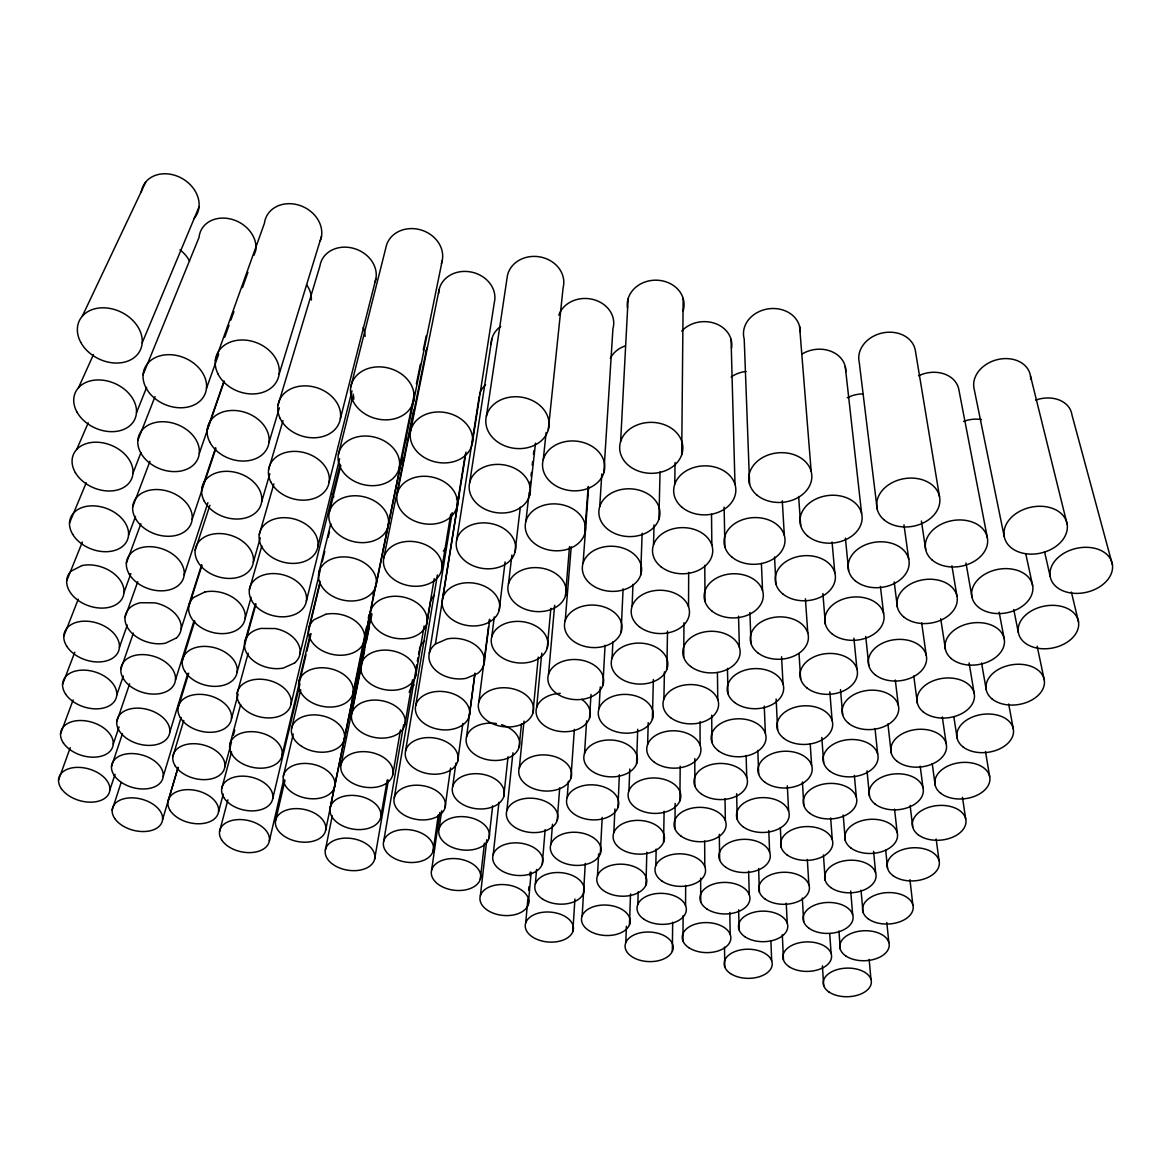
<?xml version="1.0" encoding="UTF-8"?>
<svg xmlns="http://www.w3.org/2000/svg" width="1171" height="1171" viewBox="0 0 1171 1171"><rect width="100%" height="100%" fill="white"/><g stroke="black" fill="none" stroke-linecap="round" stroke-linejoin="round"><path stroke-width="1.5" d="M694.813 785.946L694.813 758.603M688.533 606.768L688.68 572.37M682.956 941.074L683.117 915.59M685.562 905.49L685.664 885.422M683.718 657.399L683.966 622.752M681.698 454.772A31.573 25.469 0.7 0 0 643.333 423.141A31.573 25.469 0.7 0 0 628.739 465.604A31.573 25.469 0.7 0 0 681.698 454.772L683.161 298.429M679.868 800.876A26.348 17.711 1.9 0 0 647.841 778.408A26.348 17.711 1.9 0 0 635.707 807.785A26.348 17.711 1.9 0 0 679.868 800.876L680.19 766.185M674.906 828.702L675.155 803.394M672.33 951.32A24.064 14.784 2.4 0 0 643.011 932.35A24.064 14.784 2.4 0 0 632.047 956.78A24.064 14.784 2.4 0 0 672.33 951.32L672.681 922.221M674.759 484.194L675.067 462.501M663.576 842.256A25.689 16.862 2.5 0 0 632.164 820.798A25.689 16.862 2.5 0 0 620.601 848.741A25.689 16.862 2.5 0 0 663.576 842.256L664.118 811.254M666.855 669.417A28.309 20.478 2 0 0 632.281 643.669A28.309 20.478 2 0 0 619.488 677.716A28.309 20.478 2 0 0 666.855 669.417L667.514 631.096M663.913 698.999L664.411 671.861M655.819 865.545L656.17 849.136M658.907 519.265A30.548 23.888 2 0 0 621.464 489.507A30.548 23.888 2 0 0 607.808 529.307A30.548 23.888 2 0 0 658.907 519.265L660.049 471.884M645.968 884.983A25.015 15.999 2.9 0 0 615.185 864.549A25.015 15.999 2.9 0 0 604.221 891.058A25.015 15.999 2.9 0 0 645.968 884.983L646.831 852.21M652.364 719.345A27.519 19.38 2.6 0 0 618.566 694.915A27.519 19.38 2.6 0 0 606.388 727.103A27.519 19.38 2.6 0 0 652.364 719.345L653.359 679.502M647.622 744.449L648.222 722.668M653.506 544.822L654.047 524.93M637.814 904.451L638.21 891.717M629.456 924.885A24.371 15.208 3.4 0 0 599.274 905.373A24.371 15.208 3.4 0 0 588.852 930.564A24.371 15.208 3.4 0 0 629.456 924.885L630.525 893.985M636.556 763.77A26.816 18.414 3.1 0 0 603.431 740.467A26.816 18.414 3.1 0 0 591.838 771.045A26.816 18.414 3.1 0 0 636.556 763.77L637.712 729.27M625.812 942.582L626.397 926.232M640.669 575.093A29.67 22.556 2.9 0 0 604.075 546.886A29.67 22.556 2.9 0 0 591.165 584.446A29.67 22.556 2.9 0 0 640.669 575.093L642.132 533.259M628.944 790.849L629.764 769.04M632.106 606.3L632.969 584.373M617.951 807.492A26.128 17.492 3.6 0 0 585.471 785.258A26.128 17.492 3.6 0 0 574.493 814.313A26.128 17.492 3.6 0 0 617.951 807.492L619.371 774.778M621.098 632.311A28.763 21.224 3.6 0 0 585.354 605.656A28.763 21.224 3.6 0 0 573.205 641.005A28.763 21.224 3.6 0 0 621.098 632.311L623.089 588.823M613.853 832.596L614.921 808.956M612.067 658.219L612.901 641.854M597.503 875.703L598.644 853.908M620.63 441.511L628.124 298.722M600.313 853.747A25.396 16.54 4.1 0 0 568.535 832.64A25.396 16.54 4.1 0 0 558.172 860.1A25.396 16.54 4.1 0 0 600.313 853.747L602.187 817.402M602.86 685.298A27.928 20.024 4.2 0 0 567.935 660.049A27.928 20.024 4.2 0 0 556.488 693.393A27.928 20.024 4.2 0 0 602.86 685.298L605.085 645.192M599.04 708.616L600.269 686.953M582.163 915.942L585.295 863.349M603.855 472.703A31.149 24.898 4.7 0 0 564.934 441.701A31.149 24.898 4.7 0 0 552.141 483.286A31.149 24.898 4.7 0 0 603.855 472.703L612.916 328.831A28.06 24.006 4.4 0 0 593.024 299.454A28.06 24.006 4.4 0 0 558.801 315.175M589.54 718.043L591.018 694.432M599.713 506.662L601.806 474.021M572.839 931.618A24.167 15.003 4.6 0 0 542.305 912.341A24.167 15.003 4.6 0 0 532.864 937.224A24.167 15.003 4.6 0 0 572.839 931.618L574.917 899.021M584.534 753.451L586.612 720.868M570.921 778.232A26.479 18.004 5 0 0 537.445 755.354A26.479 18.004 5 0 0 527.14 785.331A26.479 18.004 5 0 0 570.921 778.232L574.375 729.328M584.71 533.815A30.197 23.405 5.3 0 0 546.725 504.569A30.197 23.405 5.3 0 0 534.708 543.651A30.197 23.405 5.3 0 0 584.71 533.815L588.179 486.433M583.099 563.031L588.632 486.99M567.203 797.553L568.389 781.247M557.206 820.461A25.821 17.126 5.2 0 0 524.418 798.622A25.821 17.126 5.2 0 0 514.611 827.121A25.821 17.126 5.2 0 0 557.206 820.461L559.709 787.82M550.926 844.218L552.492 824.282M565.198 620.791L571.214 546.813M542.275 864.052A25.147 16.233 5.5 0 0 510.19 843.252A25.147 16.233 5.5 0 0 500.881 870.287A25.147 16.233 5.5 0 0 542.275 864.052L545.144 829.624M565.461 595.776A29.231 21.942 5.8 0 0 528.443 568.242A29.231 21.942 5.8 0 0 517.187 604.865A29.231 21.942 5.8 0 0 565.461 595.776L569.501 546.652M535.352 883.9L536.581 869.424M525.735 922.763L527.828 899.269M528.633 890.238L528.955 886.623M529.921 875.776L530.243 872.161M548.526 674.276L554.644 605.275M528.267 904.729A24.518 15.428 5.7 0 0 496.841 884.895A24.518 15.428 5.7 0 0 488 910.57A24.518 15.428 5.7 0 0 528.267 904.729L531.151 872.175M547.238 648.09A28.411 20.727 6.2 0 0 511.039 621.962A28.411 20.727 6.2 0 0 500.441 656.58A28.411 20.727 6.2 0 0 547.238 648.09L550.868 608.276M536.669 707.43L541.763 653.14M532.937 712.978A27.709 19.497 6.3 0 0 497.47 688.27A27.709 19.497 6.3 0 0 487.385 720.824A27.709 19.497 6.3 0 0 532.937 712.978L538.279 657.136M519.309 768.074L524.023 721.116M519.104 747.2L521.49 723.751M548.306 429.698A31.719 25.806 7.8 0 0 507.921 397.54A31.719 25.806 7.8 0 0 496.065 440.794A31.719 25.806 7.8 0 0 548.306 429.698L563.09 287.803A28.528 24.781 8.6 0 0 541.368 257.196A28.528 24.781 8.6 0 0 507.482 275.258L486.404 416.261M543.256 459.661L546.125 432.509M506.838 810.669L512.927 752.821M503.764 796.485A26.113 17.506 6.7 0 0 470.025 774.133A26.113 17.506 6.7 0 0 461.023 803.379A26.113 17.506 6.7 0 0 503.764 796.485L508.053 756.744M493.196 854.64L498.963 802.237M488.98 838.363A25.469 16.628 6.9 0 0 455.914 817.021A25.469 16.628 6.9 0 0 447.41 844.818A25.469 16.628 6.9 0 0 488.98 838.363L492.669 805.838M525.896 521.388L529.175 492.376M529.79 486.946L530.404 481.501M531.019 476.07L531.429 472.44M532.234 465.194L532.644 461.564M533.464 454.304L533.874 450.689M529.658 495.377A30.709 24.181 8 0 0 490.327 465.121A30.709 24.181 8 0 0 479.232 505.638A30.709 24.181 8 0 0 529.658 495.377L535.528 443.092M480.373 895.683L486.785 839.724M480.286 879.289A24.84 15.823 6.9 0 0 447.951 858.928A24.84 15.823 6.9 0 0 439.784 885.364A24.84 15.823 6.9 0 0 480.286 879.289L484.457 843.179M515.02 552.2A29.831 22.805 8.1 0 0 476.626 523.539A29.831 22.805 8.1 0 0 466.131 561.773A29.831 22.805 8.1 0 0 515.02 552.2L520.319 507.16M508.463 583.948L511.917 554.981M499.139 610.413A28.938 21.444 8.1 0 0 461.711 583.348A28.938 21.444 8.1 0 0 451.845 619.298A28.938 21.444 8.1 0 0 499.139 610.413L505.111 561.919M491.776 636.775L494.279 616.941M478.807 702.132L488.512 626.763M488.966 623.177L489.434 619.576M483.945 664.499L489.756 619.283M469.205 716.184A27.314 19.073 8.2 0 0 433.563 691.9A27.314 19.073 8.2 0 0 424.795 723.883A27.314 19.073 8.2 0 0 469.205 716.184L474.958 673.105M466.556 736.793L474.943 673.867M457.7 761.209A26.611 18.121 8.2 0 0 422.819 738.067A26.611 18.121 8.2 0 0 414.49 768.439A26.611 18.121 8.2 0 0 457.7 761.209L462.852 723.415M452.679 786.517L455.9 763.097M445.039 807.639A25.894 17.141 8.2 0 0 410.962 785.639A25.894 17.141 8.2 0 0 403.073 814.401A25.894 17.141 8.2 0 0 445.039 807.639L450.586 768M439.125 828.761L441.687 810.742M433.153 850.907A25.235 16.262 8.2 0 0 399.838 829.932A25.235 16.262 8.2 0 0 392.344 857.231A25.235 16.262 8.2 0 0 433.153 850.907L438.305 814.87M431.645 870.053L439.857 812.411M469.673 482.613L491.791 339.195M456.705 539.992L479.202 396.603M472.118 444.365A31.471 25.22 11.4 0 0 431.133 412.748A31.471 25.22 11.4 0 0 420.989 455.226A31.471 25.22 11.4 0 0 472.118 444.365L494.367 302.323A28.338 24.254 13.1 0 0 469.922 271.804A28.338 24.254 13.1 0 0 438.627 293.511M456.866 506.809A30.505 23.683 11 0 0 416.949 476.978A30.505 23.683 11 0 0 407.42 516.894A30.505 23.683 11 0 0 456.866 506.809L465.253 454.553M442.536 598.762L465.999 452.108M435.422 644.035L447.029 638.942A28.089 20.214 8.2 0 1 479.554 648.793A28.089 20.214 8.2 0 1 477.651 673.442L466.131 678.346A28.089 20.214 8.2 0 1 433.885 668.524A28.089 20.214 8.2 0 1 435.407 644.035L457.876 503.662M458.447 500.061L459.032 496.46A25.557 19.863 8.7 0 0 456.47 499.109M429.318 653.169L452.196 512.664M441.569 570.072A29.538 22.19 10.6 0 0 402.751 542.012A29.538 22.19 10.6 0 0 393.837 579.411A29.538 22.19 10.6 0 0 441.569 570.072L450.718 514.23M415.734 705.513L437.383 574.946M426.712 623.484A28.704 20.946 10.5 0 0 388.787 596.859A28.704 20.946 10.5 0 0 380.399 632.194A28.704 20.946 10.5 0 0 426.712 623.484L434.221 578.635M405.547 750.962L430.474 602.055A24.328 17.975 8.7 0 1 434.5 595.044M394.261 797.802L415.559 672.022M416.159 668.436L416.774 664.835M417.374 661.249L417.988 657.648M418.603 654.062L419.203 650.461M415.676 675.887A27.899 19.79 10.2 0 0 378.701 650.652A27.899 19.79 10.2 0 0 370.753 684.025A27.899 19.79 10.2 0 0 415.676 675.887L424.107 625.958M383.664 841.437L403.644 724.629M404.932 724.571A27.153 18.736 10 0 0 368.836 700.58A27.153 18.736 10 0 0 361.297 732.168A27.153 18.736 10 0 0 404.932 724.571L412.558 679.809M392.768 774.836A26.377 17.667 9.8 0 0 357.565 752.104A26.377 17.667 9.8 0 0 350.451 781.906A26.377 17.667 9.8 0 0 392.768 774.836L400.497 729.957M374.618 859.221A25.074 15.97 9.5 0 0 340.966 838.509A25.074 15.97 9.5 0 0 334.511 865.442A25.074 15.97 9.5 0 0 374.618 859.221L388.391 780.193M380.677 817.504A25.718 16.789 9.7 0 0 346.235 795.812A25.718 16.789 9.7 0 0 339.502 824.15A25.718 16.789 9.7 0 0 380.677 817.504L387.279 779.784M397.174 494.191L426.156 350.817M325.377 849.853L332.257 815.821M410.582 431.118L439.052 289.954M325.64 830.356A25.513 16.394 10.9 0 0 290.964 809.029A25.513 16.394 10.9 0 0 285.241 836.841A25.513 16.394 10.9 0 0 325.64 830.356L334.789 785.565M364.415 640.288L375.628 585.368M334.73 786.268A26.186 17.287 11.1 0 0 299.234 763.887A26.186 17.287 11.1 0 0 293.189 793.191A26.186 17.287 11.1 0 0 334.73 786.268L400.35 465.516A26.069 20.522 11.5 0 1 404.537 457.451M376.125 585.09L442.243 260.562M360.99 664.894L371.456 613.384M341.01 764.736L371.178 616.195M351.695 714.032L364.723 649.788M366.523 640.859L369.421 626.587M371.236 617.659L371.954 614.102M383.751 558.084L413.158 412.851A26.757 21.605 11.8 0 1 414.095 409.791M353.013 693.012L366.494 627.1M368.309 618.2L369.041 614.643M373.051 595.044L373.783 591.487M399.267 467.624L414.549 392.827M416.378 383.912L420.374 364.327M423.287 350.085L426.2 335.828M330.193 807.785L360.551 659.097A23.581 16.76 10.4 0 1 362.747 654.223M275.536 820.783L285.007 780.164M283.309 776.3L293.248 733.968M269.345 840.983L283.792 779.198M291.564 728.552L300.713 689.821M298.81 682.21L310.242 634.287M282.094 755.207L306.012 654.75M306.846 651.222L311.047 633.599M272.741 798.593L299.981 683.893M308.646 628.988L320.093 581.358M291.037 704.093L320.064 583.202M318.702 573.278L330.734 523.686M299.952 654.004L320.064 570.848M322.215 561.992L324.777 551.38M328.202 537.226L329.49 531.912M306.363 601.235L340.058 464.199M329.095 513.264L340.82 465.399M317.824 546.872L339.605 458.754M338.36 454.655L352.895 396.222M329.08 482.437L352.003 390.909M350.817 386.854L385.845 247.842A28.953 24.942 18 0 1 420.609 229.853A28.953 24.942 18 0 1 441.365 263.636M340.351 418.823L375.935 278.552M219.563 831.527L227.877 799.837M218.567 811.708L223.251 794.099M224.832 766.888L231.463 742.268M233.351 735.242L234.771 729.957M221.67 788.771L231.565 751.826M229.736 744.99L240.641 704.591M237.157 693.422L248.179 653.169M231.463 718.76L238.167 694.213M244.578 642.864L255.337 604.09M237.128 672.052L256.025 603.929M245.163 618.405L251.092 597.327M249.394 589.613L261.821 545.891M253.331 562.226L260.313 537.855M259.245 534.723L273.882 483.872M261.675 501.715L269.828 473.845M268.583 469.659L283.001 420.652M162.579 819.641L177.992 767.605M167.907 802.033L178.168 767.327M268.964 442.609L279.386 407.845M277.951 405.415L319.932 266.037A28.807 24.269 20.8 0 1 353.979 248.472A28.807 24.269 20.8 0 1 375.013 282.006M172.81 756.817L183.759 720.443M163.237 776.417L181.095 717.486M169.81 732.138L187.858 673.325M178.007 708.25L188.707 673.296M279.122 374.208L321.542 236.147M182.266 661.117L194.781 621.098M175.474 679.956L194.035 620.703M181.168 628.798L201.661 564.685M188.692 606.973L201.924 565.505M195.176 550.268L209.902 505.213M112.153 810.069L121.169 782.389M184.184 574.902L207.911 502.696M109.884 789.854L115.036 774.294M111.508 766.449L122.472 733.632M201.705 489.171L215.669 447.6M192.146 519.339L215.845 448.727M113.25 744.127L119.076 726.869M116.734 721.79L129.63 683.864M116.763 695.003L123.306 676.077M207.238 429.464L223.983 381.102M199.29 453.44L224.232 381.336M120.833 669.139L133.377 633.101M119.427 647.314L127.302 625.065M206.477 388.362L218.67 354.228M224.773 337.146L229.048 325.201M230.877 320.078L233.922 311.545M242.456 287.642L247.945 272.287M254.034 255.219L255.864 250.096A29.538 24.21 26.8 0 0 230.145 218.889A29.538 24.21 26.8 0 0 199.041 237.391L143.067 374.72M124.99 617.498L137.768 581.694M215.347 360.39L264.426 223.28A29.553 24.854 25.2 0 1 299.176 205.232A29.553 24.854 25.2 0 1 320.283 240.831M58.55 780.047L70.26 747.669M123.994 592.526L130.859 573.614M60.526 733.91L73.129 699.907M126.366 563.105L140.886 523.744M128.547 535.118L135.543 516.382M132.674 506.999L149.961 461.301M62.561 684.347L74.798 652.159M132.982 473.245L140.871 452.84M63.776 636.234L78.267 599.157M137.827 440.457L155.026 396.618M66.688 580.918L82.365 542.012M136.465 412.778L146.653 387.381M69.513 522.969L86.23 482.789M142.218 342.781L199.041 206.886M76.715 449.459L88.235 422.804M78.516 387.703L93.46 354.564M82.336 316.17L145.863 181.842M1112.45 564.832A31.69 22.527 -12.7 0 0 1063.151 553.737A31.69 22.527 -12.7 0 0 1068.23 592.497A31.69 22.527 -12.7 0 0 1112.45 564.832L1071.919 414.783A28.631 21.825 -15.9 0 0 1035.676 400.101M1030.48 375.935L1067.191 524.403A32.085 23.464 -12.6 0 1 1022.912 553.21A32.085 23.464 -12.6 0 1 1016.882 512.986A32.085 23.464 -12.6 0 1 1067.191 524.403M1071.363 592.014L1078.535 621.933A30.548 21.341 -10.7 0 1 1036.13 647.914A30.548 21.341 -10.7 0 1 1030.582 611.364A30.548 21.341 -10.7 0 1 1078.535 621.933M1044.547 551.673L1050.167 576.366M1025.723 553.561L1032.661 585.734A30.885 22.161 -10.3 0 1 990.285 612.696A30.885 22.161 -10.3 0 1 983.801 574.873A30.885 22.161 -10.3 0 1 1032.661 585.734M1037.169 646.231L1044.254 679.912M1004.206 536.508L973.95 388.025A28.938 22.644 -15.9 0 1 1000.488 358.999A28.938 22.644 -15.9 0 1 1030.685 379.302M1013.749 609.52L1018.375 632.662M987.358 537.796L958.8 389.372A28.353 22.483 -13.1 0 0 918.606 375.774M999.126 612.17L1004.235 638.868M1008.67 703.991L1013.31 728.904M965.973 562.988L971.93 596.932M981.561 662.962L986.245 689.821M985.484 751.562L989.671 776.534M969.105 662.918L974.184 693.364M951.906 565.783L956.956 596.127M939.508 496.577L915.224 349.836A28.675 23.332 -12.7 0 0 882.202 333.018A28.675 23.332 -12.7 0 0 859.236 362.22L877.167 509.004M940.723 618.727L945.421 649.305M953.823 716.593L957.117 738.169M921.401 521.051L925.705 549.653M962.445 797.261L965.709 818.939M942.304 716.915L946.227 743.878M921.679 622.928L926.246 655.321M903.968 524.798L908.755 559.24M932.218 763.58L935.161 785.185M936.171 839.022L939.04 860.685M913.761 675.93L917.347 703.068M920.201 766.156L922.982 787.761M894.176 581.87L897.396 607.134M895.288 680.014L898.347 705.323M910.116 805.443L912.721 827.063M880.402 586.408L883.607 613.487M909.94 879.67L912.853 904.905M887.911 723.883L891.204 752.909M845.257 366.552L861.607 513.381M894.556 809.161L897.176 832.581M865.735 636.409L868.794 665.509M875 728.538L877.665 753.919M885.7 850.292L887.574 868.297M886.813 922.514L888.833 942.523M845.403 538.133L848.638 570.745M853.908 638.21L856.952 669.124M867.008 770.796L869.511 796.236M873.566 851.317L875.659 872.922M854.362 775.363L856.338 797.173M832.054 542.012L834.821 572.809M869.175 959.459L870.961 979.41M861.036 890.165L862.968 911.989M840.485 689.573L842.681 714.837M850.702 890.97L852.664 914.61M843.193 815.045L845.301 840.5M822.891 593.551L825.379 624.231M829.815 691.798L832.142 720.677M799.588 326.416L811.181 471.459M830.649 817.929L832.288 839.739M838.948 931.047L840.31 949.183M821.793 737.467L823.667 762.804M829.712 933.58L831.117 953.516M798.651 496.519L800.686 525.53M823.433 854.932L825.204 880.358M805.414 598.776L807.8 633.072M810.2 743.717L811.649 765.439M822.408 965.782L823.711 985.66M799.046 653.667L800.657 679.092M807.331 859.382L808.868 884.793M802.398 781.935L803.833 805.502M782.287 500.807L784.321 535.308M802.325 897.996L803.672 921.562M781.584 656.741L783.018 683.981M787.307 785.785L788.639 811.137M774.543 556.928L775.949 584.08M786.253 903.207L787.219 923.129M776.139 698.955L777.632 729.957M780.34 827.604L781.291 847.541M782.316 934.736L783.472 960.044M761.399 563.397L762.555 590.565M764.253 706.084L765.38 733.427M768.776 830.532L769.654 852.268M770.884 940.591L771.674 960.703M749.601 484.194L744.214 339.048A28.455 23.903 -7.8 0 1 768.791 308.793A28.455 23.903 -7.8 0 1 800.203 331.73M757.813 750.391L758.662 774.148M749.923 612.462L750.992 643.508M758.618 868.545L759.423 892.068M746.117 755.5L746.761 777.412M748.606 871.224L749.294 894.746M731.055 339.297L734.993 484.37M738.535 616.166L739.369 647.197M736.632 793.675L737.232 819.276M738.652 909.852L739.106 929.964M727.469 668.334L727.967 693.715M724.132 507.145L724.908 547.091M729.796 912.472L730.192 934.385M725.01 798.768L725.376 820.71M724.512 947.076L724.82 967.114M717.428 672.461L717.794 699.658M719.316 834.308L719.653 859.909M711.514 514.318L711.851 545.144M711.69 715.218L711.953 742.516M704.781 565.344L705.015 601.557M704.664 840.939L704.796 866.511M700.038 721.556L700.097 745.21M700.653 878.148L700.726 901.875M501.525 724.703A26.874 18.546 6.6 0 1 511.8 756.115A26.874 18.546 6.6 0 1 467.507 746.234A26.874 18.546 6.6 0 1 496.46 723.576M409.177 692.281A23.171 16.292 8.6 0 1 414.124 684.918M419.511 648.675A23.727 17.097 8.7 0 1 424.619 640.932M179.968 249.862A29.363 23.405 27.5 0 1 189.526 261.06M141.237 192.205A30.417 24.723 30.4 0 1 180.407 177.553A30.417 24.723 30.4 0 1 194.005 218.626M306.582 284.758A28.616 23.479 22.6 0 1 311.34 300.098M332.14 493.957A25.733 19.541 15.3 0 1 333.823 496.767M353.086 394.1A27.123 21.649 17.3 0 1 353.803 399.165M363.142 327.675A27.972 22.952 18.9 0 1 365.074 336.472M405.869 439.213A26.582 21.107 14.2 0 1 404.961 442.184M581.738 699.336A27.153 19.117 4.5 0 1 578.035 729.152A27.153 19.117 4.5 0 1 537.635 717.984A27.153 19.117 4.5 0 1 560.28 693.393M425.776 354.184A27.548 22.922 12.4 0 1 427.137 347.567M443.341 551.029A24.898 18.853 8.7 0 1 445.829 548.511M479.481 394.803A26.992 22.161 8.7 0 1 485.614 384.717M491.278 344.376A27.709 23.361 8.7 0 1 500.69 326.504M610.296 358.399A27.577 23.113 1.1 0 1 624.933 346.016M627.48 307.856A28.411 24.489 -0.7 0 1 657.692 280.235A28.411 24.489 -0.7 0 1 683.044 311.105M681.727 331.086A28.031 23.64 -3.4 0 1 714.778 323.342A28.031 23.64 -3.4 0 1 731.553 348.138M731.143 377.033A27.562 22.63 -5.1 0 1 745.986 371.456M963.572 421.414A27.928 21.517 -13.2 0 1 981.518 419.569M847.248 397.774A27.723 22.132 -9.8 0 1 863.042 393.91M801.842 354.154A28.119 23.054 -9.1 0 1 831.161 351.373A28.119 23.054 -9.1 0 1 845.755 371.675M81.97 565.578L71.007 571.185A29.524 20.449 19.2 0 0 89.406 606.066A29.524 20.449 19.2 0 0 123.76 588.457A29.524 20.449 19.2 0 0 81.955 565.578M204.91 591.984L193.625 597.459A28.894 20.419 15.9 0 0 209.77 631.623A28.894 20.419 15.9 0 0 245.178 614.438A28.894 20.419 15.9 0 0 204.896 591.984M176.382 638.005L165.477 643.186A28.821 19.951 17.2 0 1 127.859 628.095A28.821 19.951 17.2 0 1 140.505 602.728L154.953 602.845A28.821 19.951 17.2 0 1 178.387 617.878A28.821 19.951 17.2 0 1 176.382 638.005M325.816 614.277L314.179 619.635A28.455 20.39 12.2 0 0 328.173 653.242A28.455 20.39 12.2 0 0 364.693 636.38A28.455 20.39 12.2 0 0 325.801 614.277M294.594 662.991L283.382 668.056A28.28 19.878 13.8 0 1 246.774 653.242A28.28 19.878 13.8 0 1 261.016 628.417L275.419 628.549A28.28 19.878 13.8 0 1 297.873 643.303A28.28 19.878 13.8 0 1 294.594 662.991M204.222 501.042A30.768 23.025 18 0 0 256.112 512.269A30.768 23.025 18 0 0 234.859 472.206A30.768 23.025 18 0 0 204.222 501.042M217.908 373.783A32.876 25.996 21.2 0 0 273.092 386.196A32.876 25.996 21.2 0 0 250.814 340.951A32.876 25.996 21.2 0 0 217.908 373.783M197.65 561.451A29.802 21.649 16.8 0 0 247.974 572.136A29.802 21.649 16.8 0 0 227.218 534.415A29.802 21.649 16.8 0 0 197.65 561.451M209.77 442.038A31.734 24.386 19.4 0 0 263.197 453.806A31.734 24.386 19.4 0 0 241.446 411.387A31.734 24.386 19.4 0 0 209.77 442.038M251.531 600.386A29.099 21.019 14.5 0 0 300.815 610.764A29.099 21.019 14.5 0 0 281.391 574.419A29.099 21.019 14.5 0 0 251.531 600.386M270.721 481.793A30.988 23.757 16.3 0 0 323.064 493.24A30.988 23.757 16.3 0 0 302.835 452.284A30.988 23.757 16.3 0 0 270.721 481.793M280.103 418.31A31.998 25.279 17.6 0 0 334.086 430.343A31.998 25.279 17.6 0 0 313.418 386.811A31.998 25.279 17.6 0 0 280.103 418.31M261.382 546.11A29.963 22.264 15.2 0 0 312.057 556.972A29.963 22.264 15.2 0 0 292.267 518.548A29.963 22.264 15.2 0 0 261.382 546.11M135.558 518.636A30.607 22.308 19.4 0 0 187.038 529.673A30.607 22.308 19.4 0 0 164.73 490.415A30.607 22.308 19.4 0 0 135.558 518.636M140.754 452.87A31.719 23.786 21 0 0 193.947 464.492A31.719 23.786 21 0 0 171.025 422.643A31.719 23.786 21 0 0 140.754 452.87M129.205 574.097A29.699 21.078 18.3 0 0 179.236 584.651A29.699 21.078 18.3 0 0 157.441 547.53A29.699 21.078 18.3 0 0 129.205 574.097M146.053 387.908A32.817 25.279 22.9 0 0 200.929 400.145A32.817 25.279 22.9 0 0 177.421 355.633A32.817 25.279 22.9 0 0 146.053 387.908M80.814 342.43A33.842 25.923 26.1 0 0 136.948 355.062A33.842 25.923 26.1 0 0 111.684 308.778A33.842 25.923 26.1 0 0 80.814 342.43M72.719 534.386A30.49 21.664 20.5 0 0 123.819 545.247A30.49 21.664 20.5 0 0 100.589 506.721A30.49 21.664 20.5 0 0 72.719 534.386M75.368 472.63A31.544 23.01 22.1 0 0 128.093 484.047A31.544 23.01 22.1 0 0 104.19 443.106A31.544 23.01 22.1 0 0 75.368 472.63M77.096 412.28A32.598 24.342 23.8 0 0 131.401 424.253A32.598 24.342 23.8 0 0 106.854 380.882A32.598 24.342 23.8 0 0 77.096 412.28M320.488 584.27A29.319 21.634 12.7 0 0 370.138 594.824A29.319 21.634 12.7 0 0 351.754 557.747A29.319 21.634 12.7 0 0 320.488 584.27M352.544 400.014A32.203 26.04 15.1 0 0 406.923 412.251A32.203 26.04 15.1 0 0 387.484 367.826A32.203 26.04 15.1 0 0 352.544 400.014M330.851 524.93A30.241 23.01 13.3 0 0 382.039 536.025A30.241 23.01 13.3 0 0 363.288 496.65A30.241 23.01 13.3 0 0 330.851 524.93M340.117 466.995A31.149 24.386 14.1 0 0 392.783 478.617A31.149 24.386 14.1 0 0 373.695 436.944A31.149 24.386 14.1 0 0 340.117 466.995M783.897 738.389A27.87 19.307 -2.7 0 0 831.205 730.689A27.87 19.307 -2.7 0 0 799.398 706.303A27.87 19.307 -2.7 0 0 783.897 738.389M806.995 687.977A28.748 20.419 -4 0 0 855.84 679.722A28.748 20.419 -4 0 0 823.403 654.004A28.748 20.419 -4 0 0 806.995 687.977M951.233 658.541A29.875 21.034 -8.5 0 0 1002.244 649.876A29.875 21.034 -8.5 0 0 970.861 623.192A29.875 21.034 -8.5 0 0 951.233 658.541M848.726 723.429A28.353 19.658 -4.7 0 0 897.03 715.54A28.353 19.658 -4.7 0 0 865.618 690.7A28.353 19.658 -4.7 0 0 848.726 723.429M940.635 793.206A27.65 18.194 -6.1 0 0 987.9 786.034A27.65 18.194 -6.1 0 0 958.595 762.833A27.65 18.194 -6.1 0 0 940.635 793.206M903.529 616.736A30.314 21.986 -8 0 0 955.214 607.617A30.314 21.986 -8 0 0 922.616 579.865A30.314 21.986 -8 0 0 903.529 616.736M991.764 698.692A29.436 20.156 -8.8 0 0 1042.088 690.48A29.436 20.156 -8.8 0 0 1011.773 664.806A29.436 20.156 -8.8 0 0 991.764 698.692M855.093 580.655A30.651 22.82 -7.2 0 0 907.262 571.126A30.651 22.82 -7.2 0 0 873.537 542.451A30.651 22.82 -7.2 0 0 855.093 580.655M829.639 770.972A27.533 18.648 -3.6 0 0 876.494 763.609A27.533 18.648 -3.6 0 0 845.711 739.984A27.533 18.648 -3.6 0 0 829.639 770.972M874.883 674.555A29.246 20.712 -6.2 0 0 924.739 666.109A29.246 20.712 -6.2 0 0 892.785 639.952A29.246 20.712 -6.2 0 0 874.883 674.555M731.992 557.162A30.505 23.347 -3 0 0 783.575 547.413A30.505 23.347 -3 0 0 748.049 518.255A30.505 23.347 -3 0 0 731.992 557.162M690.597 666.445A28.675 20.815 -0.4 0 0 738.93 657.985A28.675 20.815 -0.4 0 0 704.898 631.857A28.675 20.815 -0.4 0 0 690.597 666.445M660.912 566.705A30.109 23.069 -0.1 0 0 711.544 557.103A30.109 23.069 -0.1 0 0 675.389 528.311A30.109 23.069 -0.1 0 0 660.912 566.705M757.652 652.701A29.099 21.18 -2.8 0 0 806.965 644.05A29.099 21.18 -2.8 0 0 773.402 617.468A29.099 21.18 -2.8 0 0 757.652 652.701M896.942 761.194A27.958 18.868 -5.5 0 0 944.675 753.7A27.958 18.868 -5.5 0 0 914.39 729.753A27.958 18.868 -5.5 0 0 896.942 761.194M782.682 593.829A30.124 22.512 -4.4 0 0 833.796 584.505A30.124 22.512 -4.4 0 0 799.471 556.284A30.124 22.512 -4.4 0 0 782.682 593.829M639.512 626.88A29.129 21.649 1.1 0 0 688.387 617.995A29.129 21.649 1.1 0 0 653.081 590.872A29.129 21.649 1.1 0 0 639.512 626.88M962.635 746.6A28.499 19.16 -7.3 0 0 1011.363 738.916A28.499 19.16 -7.3 0 0 981.518 714.515A28.499 19.16 -7.3 0 0 962.635 746.6M711.997 611.116A29.597 22.088 -1.7 0 0 761.97 602.011A29.597 22.088 -1.7 0 0 727.176 574.375A29.597 22.088 -1.7 0 0 711.997 611.116M756.773 494.909A31.573 24.84 -5 0 0 810.244 484.37A31.573 24.84 -5 0 0 773.914 453.411A31.573 24.84 -5 0 0 756.773 494.909M807.492 535.85A31.149 23.874 -6.3 0 0 860.392 525.808A31.149 23.874 -6.3 0 0 825.35 495.948A31.149 23.874 -6.3 0 0 807.492 535.85M734.539 702.439A28.25 20.053 -1.6 0 0 782.345 694.374A28.25 20.053 -1.6 0 0 749.396 669.139A28.25 20.053 -1.6 0 0 734.539 702.439M718.438 750.801A27.445 18.999 -0.7 0 0 764.809 743.263A27.445 18.999 -0.7 0 0 732.563 719.287A27.445 18.999 -0.7 0 0 718.438 750.801M682.151 507.409A31.09 24.503 -1.5 0 0 734.539 497.075A31.09 24.503 -1.5 0 0 697.565 466.585A31.09 24.503 -1.5 0 0 682.151 507.409M831.791 633.628A29.699 21.62 -5.5 0 0 882.319 624.743A29.699 21.62 -5.5 0 0 849.209 597.547A29.699 21.62 -5.5 0 0 831.791 633.628M931.896 559.797A31.397 23.244 -10 0 0 985.382 549.989A31.397 23.244 -10 0 0 952.169 520.627A31.397 23.244 -10 0 0 931.896 559.797M883.695 519.529A31.793 24.21 -9.4 0 0 937.781 509.239A31.793 24.21 -9.4 0 0 903.353 478.807A31.793 24.21 -9.4 0 0 883.695 519.529M670.676 717.721A27.826 19.673 0.5 0 0 717.486 709.846A27.826 19.673 0.5 0 0 684.171 685.094A27.826 19.673 0.5 0 0 670.676 717.721M923.114 711.792A28.865 19.907 -6.9 0 0 972.428 703.742A28.865 19.907 -6.9 0 0 941.601 678.507A28.865 19.907 -6.9 0 0 923.114 711.792M180.378 717.735A27.299 18.297 14.5 0 0 226.647 727.103A27.299 18.297 14.5 0 0 207.238 695.12A27.299 18.297 14.5 0 0 180.378 717.735M119.413 731.099A27.153 17.814 15.6 0 0 165.345 740.321A27.153 17.814 15.6 0 0 145.116 708.909A27.153 17.814 15.6 0 0 119.413 731.099M175.167 765.805A26.538 17.316 13.9 0 0 220.177 774.763A26.538 17.316 13.9 0 0 201.192 744.463A26.538 17.316 13.9 0 0 175.167 765.805M184.681 671.1A28.045 19.278 15.1 0 0 232.165 680.849A28.045 19.278 15.1 0 0 212.332 647.197A28.045 19.278 15.1 0 0 184.681 671.1M239.25 703.098A27.489 18.809 13.3 0 0 285.885 712.597A27.489 18.809 13.3 0 0 267.251 680A27.489 18.809 13.3 0 0 239.25 703.098M301.635 746.351A26.918 18.253 11.4 0 0 344.391 738.93A26.918 18.253 11.4 0 0 308.017 715.379A26.918 18.253 11.4 0 0 301.635 746.351M300.596 692.017A27.636 19.234 11.8 0 0 347.48 701.649A27.636 19.234 11.8 0 0 329.754 668.553A27.636 19.234 11.8 0 0 300.596 692.017M223.749 797.466A26.011 16.848 12.4 0 0 267.925 806.204A26.011 16.848 12.4 0 0 250.009 776.885A26.011 16.848 12.4 0 0 223.749 797.466M231.814 754.139A26.684 17.741 12.7 0 0 277.117 763.214A26.684 17.741 12.7 0 0 258.893 732.417A26.684 17.741 12.7 0 0 231.814 754.139M123.555 679.004A27.987 18.882 16.4 0 0 170.849 688.65A27.987 18.882 16.4 0 0 150.108 655.394A27.987 18.882 16.4 0 0 123.555 679.004M114.143 775.319A26.435 16.921 15 0 0 158.919 784.175A26.435 16.921 15 0 0 139.1 754.3A26.435 16.921 15 0 0 114.143 775.319M221.597 839.812A25.352 16.028 12 0 0 264.675 848.199A25.352 16.028 12 0 0 247.154 820.286A25.352 16.028 12 0 0 221.597 839.812M170.219 810.566A25.835 16.438 13.4 0 0 214.073 819.173A25.835 16.438 13.4 0 0 195.484 790.381A25.835 16.438 13.4 0 0 170.219 810.566M114.729 818.5A25.747 16.101 14.4 0 0 158.378 827.019A25.747 16.101 14.4 0 0 139.042 798.578A25.747 16.101 14.4 0 0 114.729 818.5M63.468 743.087A27.021 17.375 16.5 0 0 109.108 752.177A27.021 17.375 16.5 0 0 88.132 721.277A27.021 17.375 16.5 0 0 63.468 743.087M65.561 694.022A27.826 18.341 17.3 0 0 112.489 703.522A27.826 18.341 17.3 0 0 90.987 670.91A27.826 18.341 17.3 0 0 65.561 694.022M66.849 646.407A28.616 19.307 18.2 0 0 115.021 656.302A28.616 19.307 18.2 0 0 92.977 621.977A28.616 19.307 18.2 0 0 66.849 646.407M61.419 788.756A26.289 16.482 15.8 0 0 105.858 797.466A26.289 16.482 15.8 0 0 85.395 768.117A26.289 16.482 15.8 0 0 61.419 788.756M681.229 836.24A26.025 17.184 0.8 0 0 725.054 829.61A26.025 17.184 0.8 0 0 693.964 807.785A26.025 17.184 0.8 0 0 681.229 836.24M662.083 881.134A25.294 16.277 1.5 0 0 704.576 874.942A25.294 16.277 1.5 0 0 674.13 854.215A25.294 16.277 1.5 0 0 662.083 881.134M542.554 899.05A24.767 15.75 4.4 0 0 583.582 893.092A24.767 15.75 4.4 0 0 552.405 872.907A24.767 15.75 4.4 0 0 542.554 899.05M809.22 928.398A25.001 15.486 -1.6 0 0 851.727 922.631A25.001 15.486 -1.6 0 0 823.433 902.812A25.001 15.486 -1.6 0 0 809.22 928.398M830.795 887.545A25.703 16.292 -2.4 0 0 874.576 881.368A25.703 16.292 -2.4 0 0 845.784 860.583A25.703 16.292 -2.4 0 0 830.795 887.545M706.699 908.842A24.986 15.779 0.6 0 0 748.855 902.914A24.986 15.779 0.6 0 0 719.301 882.773A24.986 15.779 0.6 0 0 706.699 908.842M725.713 867.213A25.674 16.614 -0.1 0 0 769.113 860.861A25.674 16.614 -0.1 0 0 738.989 839.724A25.674 16.614 -0.1 0 0 725.713 867.213M787.146 854.976A26.069 16.906 -1.7 0 0 831.41 848.492A26.069 16.906 -1.7 0 0 801.652 826.989A26.069 16.906 -1.7 0 0 787.146 854.976M744.858 936.712A24.664 15.282 -0.2 0 0 786.605 931.033A24.664 15.282 -0.2 0 0 757.886 911.492A24.664 15.282 -0.2 0 0 744.858 936.712M765.219 899.123A25.308 16.013 -0.9 0 0 808.136 893.092A25.308 16.013 -0.9 0 0 778.949 872.644A25.308 16.013 -0.9 0 0 765.219 899.123M743.351 826.931A26.362 17.433 -0.8 0 0 787.966 820.168A26.362 17.433 -0.8 0 0 757.3 798.051A26.362 17.433 -0.8 0 0 743.351 826.931M730.484 973.569A24.064 14.579 0.4 0 0 771.147 968.241A24.064 14.579 0.4 0 0 742.956 949.535A24.064 14.579 0.4 0 0 730.484 973.569M688.87 947.72A24.342 15.018 1.1 0 0 729.855 942.172A24.342 15.018 1.1 0 0 700.858 922.938A24.342 15.018 1.1 0 0 688.87 947.72M892.975 875.601A26.128 16.54 -3.9 0 0 937.62 869.292A26.128 16.54 -3.9 0 0 909.194 848.141A26.128 16.54 -3.9 0 0 892.975 875.601M845.638 955.829A24.693 14.989 -2.2 0 0 887.735 950.296A24.693 14.989 -2.2 0 0 860.231 931.062A24.693 14.989 -2.2 0 0 845.638 955.829M868.326 918.928A25.352 15.706 -3 0 0 911.609 913.043A25.352 15.706 -3 0 0 883.681 892.946A25.352 15.706 -3 0 0 868.326 918.928M850.936 848.009A26.406 17.082 -3.3 0 0 895.947 841.437A26.406 17.082 -3.3 0 0 866.672 819.685A26.406 17.082 -3.3 0 0 850.936 848.009M828.98 992.013A24.079 14.315 -1.5 0 0 869.98 986.816A24.079 14.315 -1.5 0 0 842.944 968.417A24.079 14.315 -1.5 0 0 828.98 992.013M788.961 966.573A24.342 14.755 -0.9 0 0 830.298 961.157A24.342 14.755 -0.9 0 0 802.486 942.231A24.342 14.755 -0.9 0 0 788.961 966.573M644.094 919.323A24.664 15.501 2.1 0 0 685.445 913.512A24.664 15.501 2.1 0 0 655.54 893.693A24.664 15.501 2.1 0 0 644.094 919.323M701.209 793.85A26.743 18.077 0.1 0 0 746.308 786.78A26.743 18.077 0.1 0 0 714.661 763.902A26.743 18.077 0.1 0 0 701.209 793.85M875.205 804.14A27.182 17.975 -4.4 0 0 921.592 797.1A27.182 17.975 -4.4 0 0 891.819 774.251A27.182 17.975 -4.4 0 0 875.205 804.14M654.399 762.277A27.094 18.692 1.2 0 0 699.892 754.885A27.094 18.692 1.2 0 0 667.221 731.275A27.094 18.692 1.2 0 0 654.399 762.277M764.853 782.184A27.123 18.385 -1.8 0 0 810.844 774.968A27.123 18.385 -1.8 0 0 779.593 751.709A27.123 18.385 -1.8 0 0 764.853 782.184M918.152 834.718A26.889 17.36 -5 0 0 964.114 827.985A26.889 17.36 -5 0 0 935.248 805.824A26.889 17.36 -5 0 0 918.152 834.718M809.761 813.289A26.787 17.77 -2.6 0 0 855.313 806.38A26.787 17.77 -2.6 0 0 825.057 783.838A26.787 17.77 -2.6 0 0 809.761 813.289"/></g></svg>
